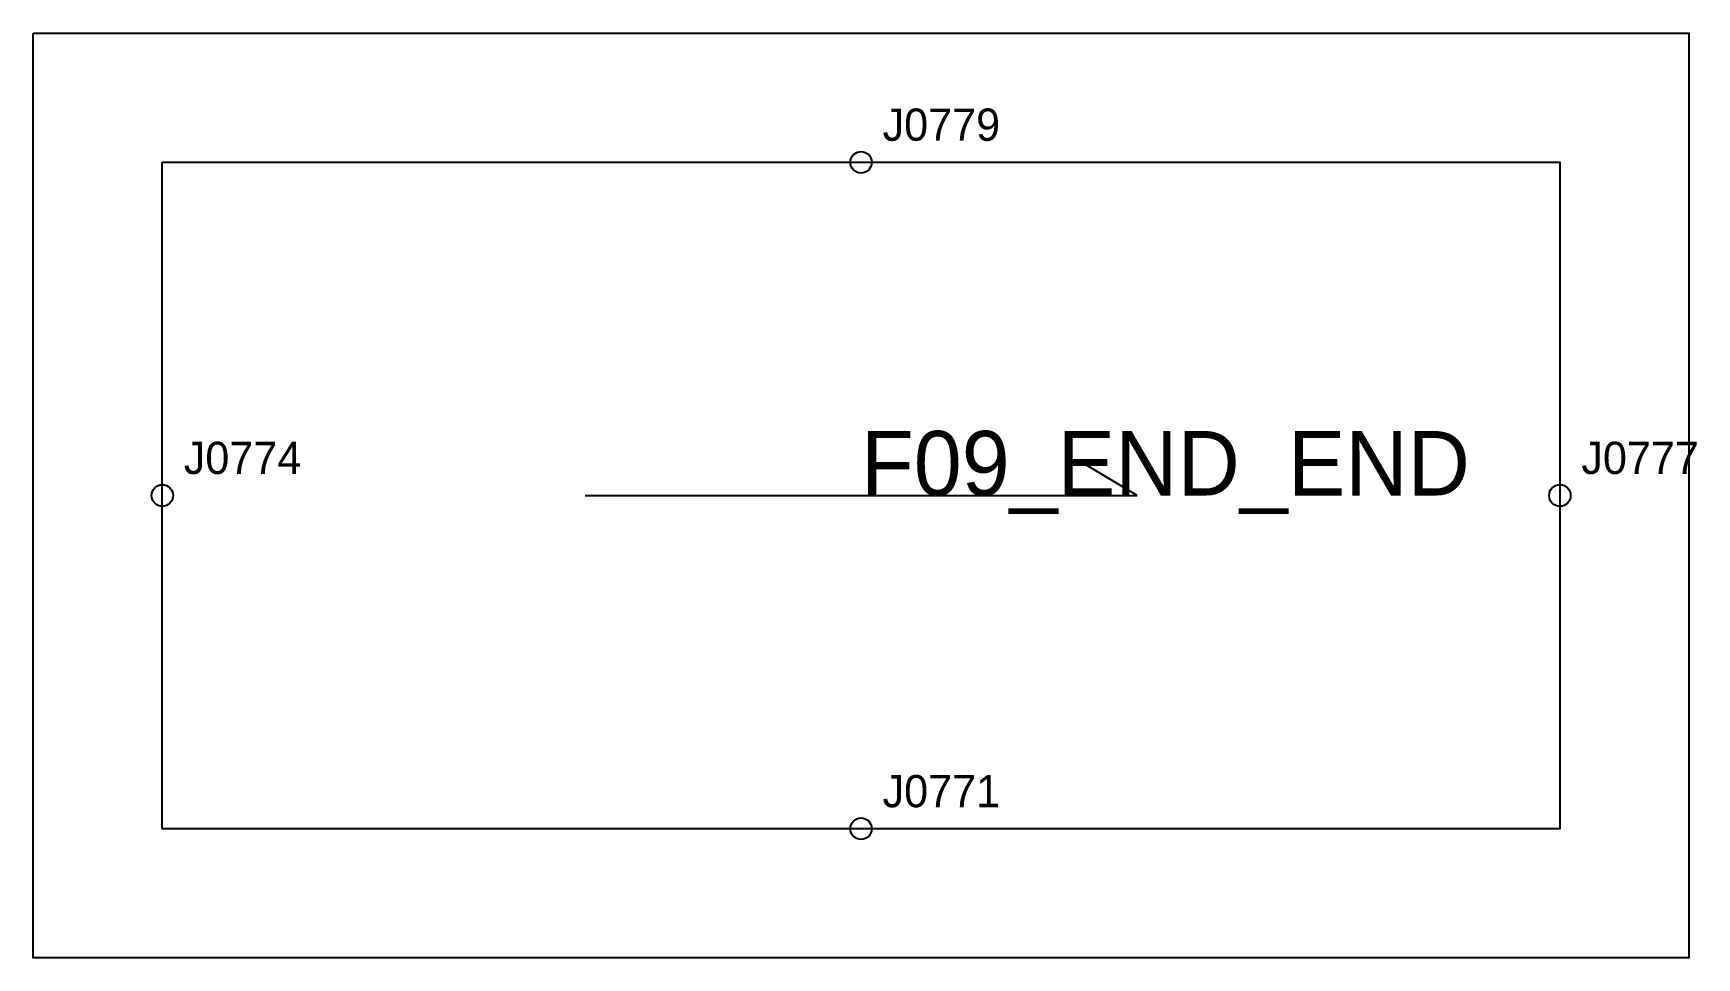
# Model space of a CAD drawing. Header units: millimetres. Extents: x -12 to 143, y -74 to 12.
import ezdxf

# ---------------------------------------------------------------- set-up
doc = ezdxf.new("R2010")
doc.units = ezdxf.units.MM
for name, color, linetype in [('CUT', 1, 'Continuous'), ('GRAIN', 3, 'Continuous'), ('LABEL', 7, 'Continuous'), ('NOTCH', 2, 'Continuous'), ('SEW', 5, 'Continuous')]:
    doc.layers.add(name, color=color, linetype=linetype)

msp = doc.modelspace()

# ---------------------------------------------------------------- linework, layer by layer
at = {"layer": 'CUT'}
msp.add_lwpolyline([(-12, 12), (142, 12), (142, -74), (-12, -74), (-12, 12)], close=True, dxfattribs=at)
at = {"layer": 'GRAIN'}
for p, q in [((90.67, -31), (85.67, -28)), ((39.33, -31), (90.67, -31))]:
    msp.add_line(p, q, dxfattribs=at)
at = {"layer": 'NOTCH'}
for centre in [(65, 0), (0, -31), (130, -31), (65, -62)]:
    msp.add_circle(centre, 1, dxfattribs=at)
at = {"layer": 'SEW'}
msp.add_lwpolyline([(0, 0), (130, 0), (130, -62), (0, -62)], close=True, dxfattribs=at)

# ---------------------------------------------------------------- texts
at = {"layer": 'LABEL'}
for s, height, p in [('J0779', 3, (67, 2)), ('J0774', 3, (2, -29)), ('F09_END_END', 6, (65, -31)), ('J0777', 3, (132, -29)), ('J0771', 3, (67, -60))]:
    msp.add_text(s, height=height, dxfattribs=at).set_placement(p)

doc.saveas('drawing.dxf')
